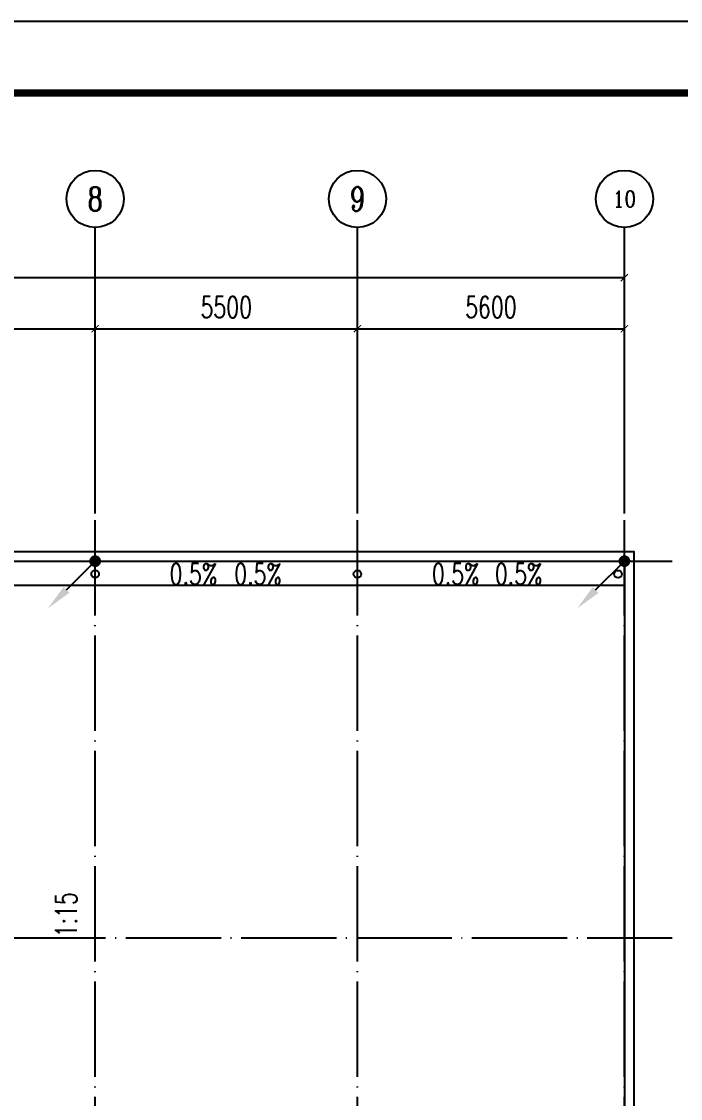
# Model space of a CAD drawing. Extents: x 1162612 to 1711260, y -157368 to 197905.
# Drawn here: x 1664085 to 1677904, y -116963 to -94368 of the extents above; entities that cross this region are included whole.
import ezdxf
from ezdxf.enums import TextEntityAlignment as Align

# ---------------------------------------------------------------- set-up
doc = ezdxf.new("R2010")
doc.units = 0
doc.header["$LTSCALE"] = 1000
doc.header["$MEASUREMENT"] = 0
doc.linetypes.add('DOTE', pattern=[2.42, 2, -0.2, 0.02, -0.2])
doc.layers.get('0').update_dxf_attribs({"linetype": 'CONTINUOUS'})
doc.layers.get('DEFPOINTS').update_dxf_attribs({"linetype": 'CONTINUOUS'})
for name, color, linetype in [('AXIS', 3, 'CONTINUOUS'), ('AXIS_TEXT', 7, 'CONTINUOUS'), ('DIM_SYMB', 3, 'CONTINUOUS'), ('DOTE', 1, 'DOTE'), ('LWIRE', 4, 'CONTINUOUS'), ('PUB_TEXT', 7, 'CONTINUOUS'), ('PUB_TITLE', 4, 'CONTINUOUS')]:
    doc.layers.add(name, color=color, linetype=linetype)
doc.styles.add('_TCH_AXIS', font='COMPLEX', dxfattribs={"bigfont": 'GBCBIG'})
doc.styles.add('_TCH_DIM', font='SIMPLEX', dxfattribs={"bigfont": 'GBCBIG'})
doc.styles.add('COMPLEX', font='COMPLEX')
doc.styles.add('DIM_FONT', font='SIMPLEX', dxfattribs={"width": 0.7, "bigfont": 'GBCBIG'})
doc.styles.get("Standard").update_dxf_attribs({"font": 'gbenor.shx', "bigfont": 'gbcbig.shx'})
doc.dimstyles.new('DIMN150', dxfattribs={"dimscale": 1.5, "dimtxt": 300, "dimasz": 100, "dimexe": 250, "dimexo": 300, "dimgap": 150, "dimtad": 1, "dimdec": 0, "dimzin": 0, "dimtxsty": 'DIM_FONT', "dimblk": 'ARCHTICK', "dimcen": 0.09, "dimclrt": 7, "dimazin": 3, "dimtfac": 1, "dimtdec": 0, "dimtix": 1, "dimtmove": 0, "dimatfit": 3, "dimtolj": 1, "dimtzin": 0})

# ---------------------------------------------------------------- blocks, each defined once
blk = doc.blocks.new('_AXISO')
blk.add_circle((0, 0), 0.5)
at = {"layer": 'AXIS_TEXT', "style": 'COMPLEX', "width": 1.041667}
blk.add_attdef('A', text='', height=0.56, dxfattribs=at).set_placement((-0.25, -0.28), (0.25, -0.28), align=Align.FIT)
blk = doc.blocks.new('_ARCHTICK')
at = {"color": 0, "linetype": 'BYBLOCK', "const_width": 0.15}
blk.add_lwpolyline([(-0.5, -0.5), (0.5, 0.5)], dxfattribs=at)
blk = doc.blocks.new('*D107')
at = {"layer": 'AXIS', "color": 0}
for p, q in [((1621175, -107294), (1621175, -102419)), ((1671775, -107294), (1671775, -102419)), ((1621175, -102794), (1671775, -102794))]:
    blk.add_line(p, q, dxfattribs=at)
at = {"layer": 'DEFPOINTS', "color": 0}
for p in [(1671775, -102794), (1621175, -107744), (1671775, -107744)]:
    blk.add_point(p, dxfattribs=at)
at = {"layer": 'AXIS', "color": 0, "xscale": 150, "yscale": 150, "zscale": 150, "rotation": 180}
blk.add_blockref('_ARCHTICK', (1621175, -102794), dxfattribs=at)
at = {"layer": 'AXIS', "color": 0, "xscale": 150, "yscale": 150, "zscale": 150}
blk.add_blockref('_ARCHTICK', (1671775, -102794), dxfattribs=at)
at = {"layer": 'AXIS', "color": 7, "insert": (1646475, -102344), "char_height": 450, "attachment_point": 5, "style": 'DIM_FONT'}
blk.add_mtext('\\A1;50600', dxfattribs=at)
blk = doc.blocks.new('*D114')
at = {"layer": 'AXIS', "color": 0}
for p, q in [((1655175, -107294), (1655175, -103491)), ((1660675, -107294), (1660675, -103491)), ((1655175, -103866), (1660675, -103866))]:
    blk.add_line(p, q, dxfattribs=at)
at = {"layer": 'DEFPOINTS', "color": 0}
for p in [(1660675, -103866), (1655175, -107744), (1660675, -107744)]:
    blk.add_point(p, dxfattribs=at)
at = {"layer": 'AXIS', "color": 0, "xscale": 150, "yscale": 150, "zscale": 150, "rotation": 180}
blk.add_blockref('_ARCHTICK', (1655175, -103866), dxfattribs=at)
at = {"layer": 'AXIS', "color": 0, "xscale": 150, "yscale": 150, "zscale": 150}
blk.add_blockref('_ARCHTICK', (1660675, -103866), dxfattribs=at)
at = {"layer": 'AXIS', "color": 7, "insert": (1657925, -103416), "char_height": 450, "attachment_point": 5, "style": 'DIM_FONT'}
blk.add_mtext('\\A1;5500', dxfattribs=at)
blk = doc.blocks.new('*D115')
at = {"layer": 'AXIS', "color": 0}
for p, q in [((1660675, -107294), (1660675, -103491)), ((1666175, -107294), (1666175, -103491)), ((1660675, -103866), (1666175, -103866))]:
    blk.add_line(p, q, dxfattribs=at)
at = {"layer": 'DEFPOINTS', "color": 0}
for p in [(1666175, -103866), (1660675, -107744), (1666175, -107744)]:
    blk.add_point(p, dxfattribs=at)
at = {"layer": 'AXIS', "color": 0, "xscale": 150, "yscale": 150, "zscale": 150, "rotation": 180}
blk.add_blockref('_ARCHTICK', (1660675, -103866), dxfattribs=at)
at = {"layer": 'AXIS', "color": 0, "xscale": 150, "yscale": 150, "zscale": 150}
blk.add_blockref('_ARCHTICK', (1666175, -103866), dxfattribs=at)
at = {"layer": 'AXIS', "color": 7, "insert": (1663425, -103416), "char_height": 450, "attachment_point": 5, "style": 'DIM_FONT'}
blk.add_mtext('\\A1;5500', dxfattribs=at)
blk = doc.blocks.new('*D116')
at = {"layer": 'AXIS', "color": 0}
for p, q in [((1666175, -107294), (1666175, -103491)), ((1671775, -107294), (1671775, -103491)), ((1666175, -103866), (1671775, -103866))]:
    blk.add_line(p, q, dxfattribs=at)
at = {"layer": 'DEFPOINTS', "color": 0}
for p in [(1671775, -103866), (1666175, -107744), (1671775, -107744)]:
    blk.add_point(p, dxfattribs=at)
at = {"layer": 'AXIS', "color": 0, "xscale": 150, "yscale": 150, "zscale": 150, "rotation": 180}
blk.add_blockref('_ARCHTICK', (1666175, -103866), dxfattribs=at)
at = {"layer": 'AXIS', "color": 0, "xscale": 150, "yscale": 150, "zscale": 150}
blk.add_blockref('_ARCHTICK', (1671775, -103866), dxfattribs=at)
at = {"layer": 'AXIS', "color": 7, "insert": (1668975, -103416), "char_height": 450, "attachment_point": 5, "style": 'DIM_FONT'}
blk.add_mtext('\\A1;5600', dxfattribs=at)
blk = doc.blocks.new('$TELECSYS$00000080')
for p, q in [((-0.7, -0.7), (0, 0)), ((0.104, 0.104), (0.104, 0.104)), ((-0.104, -0.104), (-0.104, -0.104))]:
    blk.add_line(p, q)
at = {"const_width": 0.142}
blk.add_lwpolyline([(0.071, 0, 1), (-0.071, 0, 1)], format="xyb", close=True, dxfattribs=at)
blk.add_solid([(-0.63, -0.77), (-0.77, -0.63), (-1.15, -1.15)])
at = {"width": 0.8, "flags": 9}
blk.add_attdef('A', (0, 0), '', height=0.00002, rotation=180, dxfattribs=at)
blk = doc.blocks.new('EE222')
at = {"color": 8}
for p, q in [((1621175.4, -108743.7), (1671775.4, -108743.7)), ((1671775.4, -108743.7), (1671775.4, -140343.7)), ((1621175.4, -109243.7), (1671775.4, -109243.7))]:
    blk.add_line(p, q, dxfattribs=at)
blk.add_lwpolyline([(1620975.4, -108543.7), (1671975.4, -108543.7), (1671975.4, -140543.7), (1632975.4, -140543.7), (1632975.4, -124743.7), (1620975.4, -124743.7)], close=True, dxfattribs=at)
for centre in [(1660675.4, -109015.4), (1666175.4, -109015.4), (1671641.2, -109015.4)]:
    blk.add_circle(centre, 80, dxfattribs=at)
at = {"layer": 'AXIS', "color": 8}
for p, q in [((1660675.4, -107743.7), (1660675.4, -101743.7)), ((1666175.4, -107743.7), (1666175.4, -101743.7)), ((1671775.4, -107743.7), (1671775.4, -101743.7))]:
    blk.add_line(p, q, dxfattribs=at)
at = {"layer": 'DIM_SYMB', "color": 8}
for points in [[(1659270.6, -109012.9, 0, 0, 0), (1659918.4, -109012.9, 120, 0, 0), (1660368.4, -109012.9, 0, 0, 0)], [(1662080.2, -109012.9, 0, 0, 0), (1661432.4, -109012.9, 120, 0, 0), (1660982.4, -109012.9, 0, 0, 0)], [(1664770.6, -109012.9, 0, 0, 0), (1665418.4, -109012.9, 120, 0, 0), (1665868.4, -109012.9, 0, 0, 0)], [(1667580.2, -109012.9, 0, 0, 0), (1666932.4, -109012.9, 120, 0, 0), (1666482.4, -109012.9, 0, 0, 0)], [(1670236.4, -109012.9, 0, 0, 0), (1670884.2, -109012.9, 120, 0, 0), (1671334.2, -109012.9, 0, 0, 0)], [(1660449.2, -118867.8, 0, 0, 0), (1660449.2, -113939.8, 120, 0, 0), (1660449.2, -113489.8, 0, 0, 0)]]:
    blk.add_lwpolyline(points, format="xyseb", dxfattribs=at)
at = {"layer": 'DOTE', "color": 8}
for p, q in [((1660675.4, -141343.7), (1660675.4, -107743.7)), ((1666175.4, -141343.7), (1666175.4, -107743.7)), ((1671775.4, -141343.7), (1671775.4, -107743.7)), ((1620175.4, -108743.7), (1672775.4, -108743.7)), ((1620175.4, -108743.7), (1672775.4, -108743.7)), ((1620175.4, -116643.7), (1672775.4, -116643.7))]:
    blk.add_line(p, q, dxfattribs=at)
at = {"layer": 'AXIS', "color": 8}
ref = blk.add_blockref('_AXISO', (1660675.4, -101143.7), dxfattribs=dict(at, xscale=1200, yscale=1200, zscale=1200))
ref.add_attrib('A', '8', dxfattribs={"layer": 'AXIS_TEXT', "color": 8, "height": 493.2, "style": '_TCH_AXIS'}).set_placement((1660511, -101390.3), (1660839.8, -101390.3), align=Align.FIT)
ref = blk.add_blockref('_AXISO', (1666175.4, -101143.7), dxfattribs=dict(at, xscale=1200, yscale=1200, zscale=1200))
ref.add_attrib('A', '9', dxfattribs={"layer": 'AXIS_TEXT', "color": 8, "height": 506.1, "style": '_TCH_AXIS', "width": 0.928571}).set_placement((1666018.7, -101396.7), (1666332, -101396.7), align=Align.FIT)
ref = blk.add_blockref('_AXISO', (1671775.4, -101143.7), dxfattribs=dict(at, xscale=1200, yscale=1200, zscale=1200))
ref.add_attrib('A', '10', dxfattribs={"layer": 'AXIS_TEXT', "color": 8, "height": 340.8, "style": '_TCH_AXIS', "width": 1.034483}).set_placement((1671532, -101314.1), (1672018.8, -101314.1), align=Align.FIT)
at = {"layer": 'PUB_TEXT', "color": 8, "style": '_TCH_DIM', "width": 0.705882}
for p in [(1662237.7, -109236.1), (1663593.1, -109236.1), (1667737.7, -109236.1), (1669058.9, -109236.1)]:
    blk.add_text('0.5%%%', height=446.25, dxfattribs=at).set_placement(p)
blk.add_text('1:15', height=446.25, rotation=90, dxfattribs=at).set_placement((1660291.7, -116636.3))
at = {"layer": 'AXIS', "color": 8}
for p1, p2, distance, picture, middle in [((1621175.4, -107743.7), (1671775.4, -107743.7), 4950, '*D107', (1646475.4, -102343.7)), ((1655175.4, -107743.7), (1660675.4, -107743.7), 3877.2, '*D114', (1657925.4, -103416.4)), ((1660675.4, -107743.7), (1666175.4, -107743.7), 3877.2, '*D115', (1663425.4, -103416.4)), ((1666175.4, -107743.7), (1671775.4, -107743.7), 3877.2, '*D116', (1668975.4, -103416.4))]:
    dim = blk.add_aligned_dim(p1=p1, p2=p2, distance=distance, dimstyle='DIMN150', dxfattribs=at)
    dim.commit()
    dim.dimension.update_dxf_attribs({"geometry": picture, "text_midpoint": middle})

msp = doc.modelspace()

# ---------------------------------------------------------------- linework, layer by layer
at = {"layer": 'PUB_TITLE'}
msp.add_lwpolyline([(1604543, -157368), (1693643, -157368), (1693643, -94368), (1604543, -94368)], close=True, dxfattribs=at)
at = {"layer": 'PUB_TITLE', "const_width": 150}
msp.add_lwpolyline([(1608293, -155868), (1692143, -155868), (1692143, -95868), (1608293, -95868)], close=True, dxfattribs=at)

# ---------------------------------------------------------------- block references
msp.add_blockref('EE222', (4953, 3053))
at = {"layer": 'LWIRE', "xscale": 864, "yscale": 864, "zscale": 864}
for p in [(1665629, -105690), (1676729, -105690)]:
    msp.add_blockref('$TELECSYS$00000080', p, dxfattribs=at)

doc.saveas('drawing.dxf')
